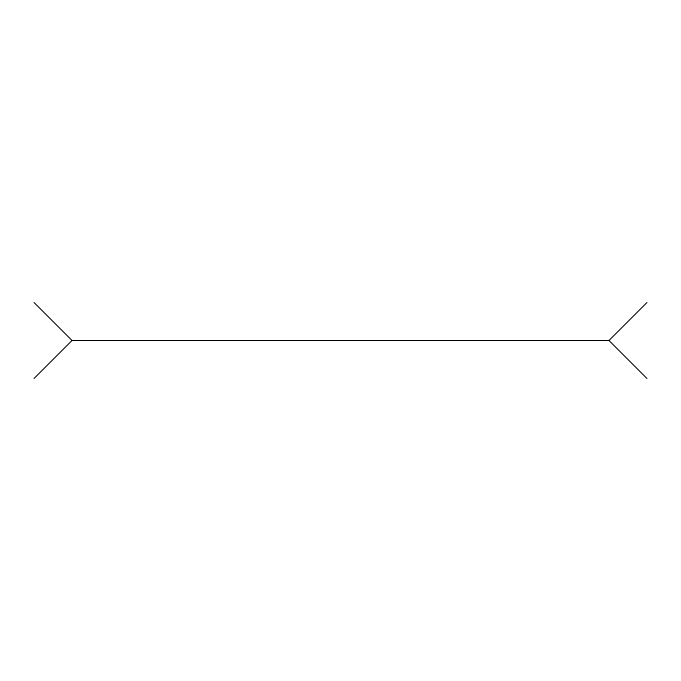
<?xml version="1.0" encoding="UTF-8"?>
<svg xmlns="http://www.w3.org/2000/svg" width="681" height="681" viewBox="0 0 681 681"><rect width="100%" height="100%" fill="white"/><g stroke="black" fill="none" stroke-linecap="round" stroke-linejoin="round"><path stroke-width="1.02" d="M34.05 378.466L72.016 340.5L608.984 340.5L646.95 378.466M608.984 340.5L646.95 302.534M34.05 302.534L72.016 340.5"/></g></svg>
